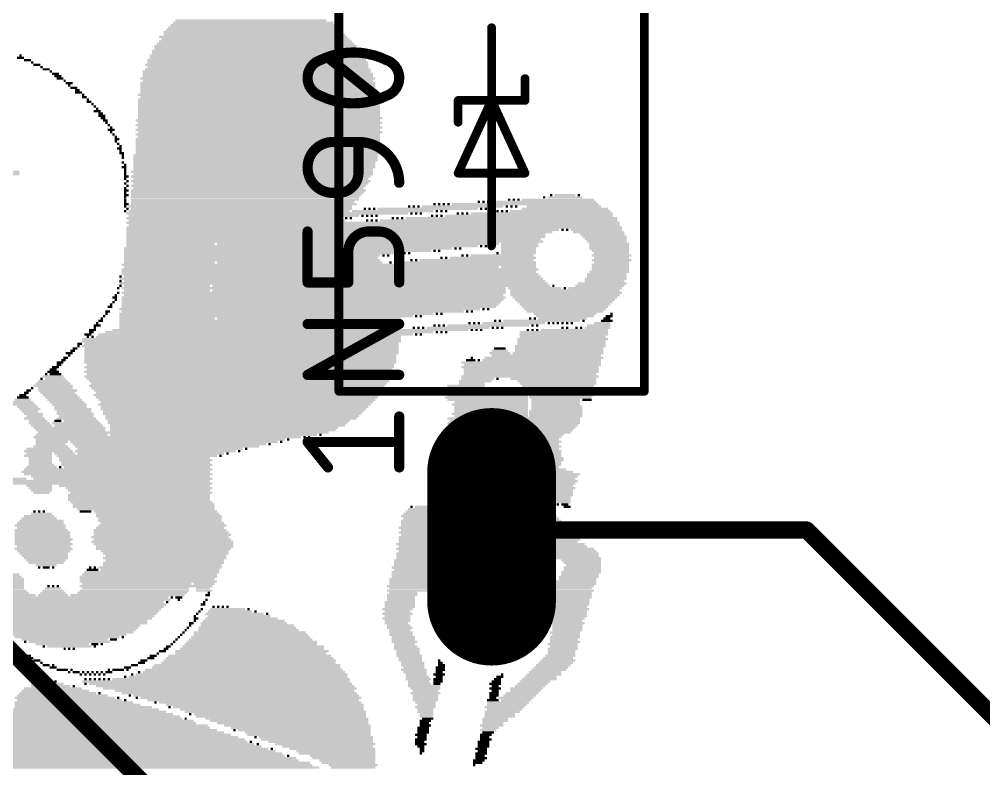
# Model space of a CAD drawing. Extents: x 38 to 139, y -3 to 81.
# Drawn here: x 55.25 to 72.1, y 48.33 to 61.42 of the extents above; entities that cross this region are included whole.
import ezdxf

# ---------------------------------------------------------------- set-up
doc = ezdxf.new("R2010")
doc.units = 0
for name, color, linetype in [('16', 132, 'CONTINUOUS'), ('17', 110, 'CONTINUOUS'), ('21', 253, 'CONTINUOUS'), ('23', 53, 'CONTINUOUS'), ('27', 253, 'CONTINUOUS'), ('51', 253, 'CONTINUOUS')]:
    doc.layers.add(name, color=color, linetype=linetype)

# ---------------------------------------------------------------- blocks, each defined once
blk = doc.blocks.new('RECT')
blk.add_solid([(-0.5, -0.5), (0.5, -0.5), (-0.5, 0.5), (0.5, 0.5)])
blk = doc.blocks.new('LONGP100')
at = {"const_width": 1}
blk.add_lwpolyline([(-0.5, 0), (0.5, 0)], dxfattribs=at)
at = {"const_width": 0.5}
for points in [[(-0.5, 0.25, 1), (-0.5, -0.25)], [(0.5, -0.25, 1), (0.5, 0.25)]]:
    blk.add_lwpolyline(points, format="xyb", dxfattribs=at)

msp = doc.modelspace()

# ---------------------------------------------------------------- linework, layer by layer
at = {"layer": '16', "const_width": 0.3}
for points in [[(63.62, 52.5), (63.5, 52.38)], [(69, 52.5), (63.62, 52.5)], [(73, 48.5), (69, 52.5)], [(58.5, 47), (53.12, 52.38)]]:
    msp.add_lwpolyline(points, dxfattribs=at)
at = {"layer": '16', "const_width": 0.15}
for points in [[(63.62, 52.575, 1), (63.62, 52.425)], [(63.673, 52.447, 1), (63.567, 52.553)], [(69.053, 52.553, 1), (68.947, 52.447)], [(69, 52.425, 1), (69, 52.575)], [(63.447, 52.433, 1), (63.553, 52.327)]]:
    msp.add_lwpolyline(points, format="xyb", dxfattribs=at)
at = {"layer": '21', "const_width": 0.1524}
for points in [[(60.833, 54.92), (60.833, 65.08)], [(66.167, 65.08), (66.167, 54.92)], [(63.5, 61.27), (63.5, 60)], [(64.0842, 60.381), (64.0842, 60)], [(62.9158, 58.73), (63.5, 60)], [(63.5, 60), (62.9158, 60)], [(62.9158, 60), (62.9158, 59.619)], [(63.5, 60), (64.0842, 58.73)], [(63.5, 60), (63.5, 57.46)], [(64.0842, 60), (63.5, 60)], [(64.0842, 58.73), (62.9158, 58.73)], [(66.167, 54.92), (60.833, 54.92)]]:
    msp.add_lwpolyline(points, dxfattribs=at)
at = {"layer": '21', "const_width": 0.0762}
for points in [[(63.5381, 61.27, 1), (63.4619, 61.27)], [(64.1223, 60.381, 1), (64.0461, 60.381)], [(62.9158, 60.0381, 1), (62.9158, 59.9619)], [(62.9539, 60, 1), (62.8777, 60)], [(63.5346, 60.0159, 1), (63.4654, 59.9841)], [(63.5381, 60, 1), (63.4619, 60)], [(63.5, 60.0381, 1), (63.5, 59.9619)], [(63.4619, 60, 1), (63.5381, 60)], [(63.5346, 59.9841, 1), (63.4654, 60.0159)], [(63.5, 59.9619, 1), (63.5, 60.0381)], [(64.0461, 60, 1), (64.1223, 60)], [(64.0842, 59.9619, 1), (64.0842, 60.0381)], [(62.8777, 59.619, 1), (62.9539, 59.619)], [(62.9158, 58.7681, 1), (62.9158, 58.6919)], [(62.8812, 58.7459, 1), (62.9504, 58.7141)], [(64.0496, 58.7141, 1), (64.1188, 58.7459)], [(64.0842, 58.6919, 1), (64.0842, 58.7681)], [(63.4619, 57.46, 1), (63.5381, 57.46)], [(60.833, 54.9581, 1), (60.833, 54.8819)], [(60.7949, 54.92, 1), (60.8711, 54.92)], [(66.1289, 54.92, 1), (66.2051, 54.92)], [(66.167, 54.8819, 1), (66.167, 54.9581)]]:
    msp.add_lwpolyline(points, format="xyb", dxfattribs=at)
at = {"layer": '23'}
msp.add_point((63.5, 60), dxfattribs=at)
at = {"layer": '27'}
for points, const_width in [([(61.087, 60.8372, 0.1139), (60.5092, 60.7038)], 0.1778), ([(60.6703, 60.783, 1), (60.6147, 60.7136)], 0.0889), ([(61.6649, 60.7038, 0.1139), (61.087, 60.8372)], 0.1778), ([(61.087, 60.8816, 1), (61.087, 60.7927)], 0.0889), ([(61.087, 60.7927, 1), (61.087, 60.8816)], 0.0889), ([(60.5092, 60.7038, 0.3205), (60.2869, 60.3927)], 0.1778), ([(60.4897, 60.7438, 1), (60.5286, 60.6639)], 0.0889), ([(60.5236, 60.6618, 1), (60.4947, 60.7459)], 0.0889), ([(61.6793, 60.7459, 1), (61.6504, 60.6618)], 0.0889), ([(61.8871, 60.3927, 0.3205), (61.6649, 60.7038)], 0.1778), ([(61.6454, 60.6639, 1), (61.6843, 60.7438)], 0.0889), ([(60.2869, 60.3927, 0.3205), (60.5092, 60.0815)], 0.1778), ([(60.3313, 60.3927, 1), (60.2425, 60.3927)], 0.0889), ([(61.6649, 60.0815, 0.3205), (61.8871, 60.3927)], 0.1778), ([(61.9315, 60.3927, 1), (61.8427, 60.3927)], 0.0889), ([(60.2425, 60.3927, 1), (60.3313, 60.3927)], 0.0889), ([(61.8427, 60.3927, 1), (61.9315, 60.3927)], 0.0889), ([(60.5092, 60.0815, 0.1139), (61.087, 59.9482)], 0.1778), ([(60.5286, 60.1215, 1), (60.4897, 60.0416)], 0.0889), ([(60.4947, 60.0395, 1), (60.5236, 60.1236)], 0.0889), ([(61.087, 59.9482, 0.1139), (61.6649, 60.0815)], 0.1778), ([(61.6504, 60.1236, 1), (61.6793, 60.0395)], 0.0889), ([(61.6843, 60.0416, 1), (61.6454, 60.1215)], 0.0889), ([(61.087, 59.9926, 1), (61.087, 59.9037)], 0.0889), ([(61.087, 59.9037, 1), (61.087, 59.9926)], 0.0889), ([(61.5037, 60.0024, 1), (61.5593, 60.0718)], 0.0889), ([(60.7314, 59.2741, 1), (60.7314, 58.385)], 0.1778), ([(60.7314, 59.3185, 1), (60.7314, 59.2296)], 0.0889), ([(60.7314, 59.2296, 1), (60.7314, 59.3185)], 0.0889), ([(61.8871, 58.5629, 0.4142), (61.1759, 59.2741)], 0.1778), ([(61.1759, 59.3185, 1), (61.1759, 59.2296)], 0.0889), ([(61.2204, 59.2741, 1), (61.1315, 59.2741)], 0.0889), ([(61.1759, 59.2296, 1), (61.1759, 59.3185)], 0.0889), ([(60.8203, 58.385, 0.4142), (61.1759, 58.7407)], 0.1778), ([(61.2204, 58.7407, 1), (61.1315, 58.7407)], 0.0889), ([(61.1315, 58.7407, 1), (61.2204, 58.7407)], 0.0889), ([(60.7314, 58.4295, 1), (60.7314, 58.3406)], 0.0889), ([(60.7314, 58.3406, 1), (60.7314, 58.4295)], 0.0889), ([(60.8203, 58.4295, 1), (60.8203, 58.3406)], 0.0889), ([(60.8203, 58.3406, 1), (60.8203, 58.4295)], 0.0889), ([(61.8427, 58.5629, 1), (61.9316, 58.5629)], 0.0889), ([(60.3314, 57.7109, 1), (60.2425, 57.7109)], 0.0889), ([(61.3537, 57.7109, 0.4142), (60.9981, 57.3553)], 0.1778), ([(61.3537, 57.7554, 1), (61.3537, 57.6665)], 0.0889), ([(61.3537, 57.6665, 1), (61.3537, 57.7554)], 0.0889), ([(61.8871, 57.3553, 0.4142), (61.5315, 57.7109)], 0.1778), ([(61.5315, 57.7554, 1), (61.5315, 57.6665)], 0.0889), ([(61.5315, 57.6665, 1), (61.5315, 57.7554)], 0.0889), ([(61.0425, 57.3553, 1), (60.9537, 57.3553)], 0.0889), ([(61.9316, 57.3553, 1), (61.8427, 57.3553)], 0.0889), ([(60.9537, 57.3553, 1), (61.0425, 57.3553)], 0.0889), ([(61.8427, 57.3553, 1), (61.9316, 57.3553)], 0.0889), ([(60.2869, 56.8664, 1), (60.2869, 56.7775)], 0.0889), ([(60.2425, 56.8219, 1), (60.3314, 56.8219)], 0.0889), ([(60.9537, 56.8219, 1), (61.0425, 56.8219)], 0.0889), ([(60.9981, 56.7775, 1), (60.9981, 56.8664)], 0.0889), ([(61.8427, 56.8219, 1), (61.9316, 56.8219)], 0.0889), ([(60.2869, 56.1401, 1), (60.2869, 56.0512)], 0.0889), ([(61.9087, 56.0568, 1), (61.8655, 56.1346)], 0.0889), ([(61.8871, 56.0512, 1), (61.8871, 56.1401)], 0.0889), ([(60.2869, 55.2511, 1), (60.2869, 55.1622)], 0.0889), ([(60.2653, 55.2456, 1), (60.3085, 55.1678)], 0.0889), ([(61.8871, 55.1622, 1), (61.8871, 55.2511)], 0.0889), ([(61.9316, 54.4805, 1), (61.8427, 54.4805)], 0.0889), ([(60.3216, 54.0637, 1), (60.2522, 54.0082)], 0.0889), ([(60.2869, 54.0804, 1), (60.2869, 53.9915)], 0.0889), ([(61.8871, 53.9915, 1), (61.8871, 54.0804)], 0.0889), ([(60.6078, 53.5637, 1), (60.6772, 53.6192)], 0.0889), ([(61.8427, 53.5915, 1), (61.9316, 53.5915)], 0.0889)]:
    msp.add_lwpolyline(points, format="xyb", dxfattribs=dict(at, const_width=const_width))
at = {"layer": '27', "const_width": 0.1778}
for points in [[(61.5315, 60.0371), (60.6425, 60.7483)], [(60.7314, 59.2741), (61.1759, 59.2741)], [(61.1759, 59.2741), (61.1759, 58.7407)], [(60.8203, 58.385), (60.7314, 58.385)], [(60.2869, 56.8219), (60.2869, 57.7109)], [(61.5315, 57.7109), (61.3537, 57.7109)], [(60.9981, 57.3553), (60.9981, 56.8219)], [(61.8871, 56.8219), (61.8871, 57.3553)], [(60.9981, 56.8219), (60.2869, 56.8219)], [(60.2869, 55.2067), (61.8871, 56.0957)], [(61.8871, 56.0957), (60.2869, 56.0957)], [(61.8871, 55.2067), (60.2869, 55.2067)], [(61.8871, 53.5915), (61.8871, 54.4805)], [(60.6425, 53.5915), (60.2869, 54.036)], [(60.2869, 54.036), (61.8871, 54.036)]]:
    msp.add_lwpolyline(points, dxfattribs=at)
at = {"layer": '51', "const_width": 1.27}
msp.add_lwpolyline([(63.5, 52.38), (63.5, 53.777)], dxfattribs=at)
at = {"layer": '51', "const_width": 0.635}
for points in [[(63.8175, 53.777, 1), (63.1825, 53.777)], [(63.1825, 52.38, 1), (63.8175, 52.38)]]:
    msp.add_lwpolyline(points, format="xyb", dxfattribs=at)

# ---------------------------------------------------------------- block references
at = {"layer": '17', "xscale": 2.2479, "yscale": 2.2479, "rotation": 270}
msp.add_blockref('LONGP100', (63.5, 52.38), dxfattribs=at)
msp.add_blockref('LONGP100', (63.5, 52.38), dxfattribs=at)
at = {"layer": '21', "yscale": 0.0406}
for p, xscale in [((59.3362, 61.315), 2.8854), ((59.3362, 61.3557), 2.8042), ((59.2955, 61.3963), 2.6416), ((59.3362, 61.1931), 3.1293), ((59.3565, 61.1525), 3.1699), ((59.3362, 61.2338), 3.048), ((59.3362, 61.2744), 2.9667), ((59.3768, 60.9899), 3.4544), ((59.3362, 61.1118), 3.2918), ((59.3768, 61.0306), 3.3731), ((59.3768, 61.0712), 3.2918), ((55.2722, 60.7867), 0.0406), ((59.3971, 60.7867), 3.7389), ((59.3971, 60.868), 3.6576), ((59.3971, 60.8274), 3.6576), ((59.3768, 60.9493), 3.5357), ((59.3971, 60.9086), 3.5763), ((55.2722, 60.7461), 0.1219), ((55.3941, 60.7054), 0.1219), ((55.4754, 60.6648), 0.0406), ((55.5566, 60.6242), 0.1219), ((59.3971, 60.6242), 3.9014), ((59.3971, 60.7054), 3.8202), ((59.4174, 60.6648), 3.8608), ((59.3971, 60.7461), 3.7389), ((55.6379, 60.5835), 0.0406), ((55.7192, 60.5429), 0.1219), ((55.8005, 60.5022), 0.0406), ((55.8818, 60.4616), 0.1219), ((59.4174, 60.4616), 4.0234), ((59.3971, 60.5022), 3.9827), ((59.4174, 60.5429), 3.9421), ((59.4174, 60.5835), 3.8608), ((55.9224, 60.421), 0.1219), ((55.963, 60.3803), 0.1219), ((56.0443, 60.3397), 0.0406), ((56.1256, 60.299), 0.1219), ((59.4174, 60.3803), 4.1046), ((59.4174, 60.299), 4.1046), ((59.4174, 60.421), 4.0234), ((59.4174, 60.3397), 4.0234), ((56.1256, 60.2584), 0.0406), ((56.2069, 60.2178), 0.1219), ((56.2678, 60.1771), 0.0813), ((56.2882, 60.1365), 0.1219), ((59.4174, 60.2584), 4.1046), ((59.4174, 60.2178), 4.1046), ((59.4378, 60.1771), 4.1453), ((59.4378, 60.1365), 4.1453), ((56.3694, 60.0958), 0.0406), ((56.3898, 60.0552), 0.0813), ((56.471, 59.9739), 0.0813), ((56.4507, 60.0146), 0.0406), ((59.4174, 60.0958), 4.1859), ((59.4174, 60.0146), 4.1859), ((59.4378, 59.9739), 4.2266), ((59.4581, 60.0552), 4.1859), ((56.532, 59.9333), 0.0406), ((56.5726, 59.8926), 0.0406), ((56.6133, 59.8114), 0.1219), ((56.6133, 59.852), 0.0406), ((59.4378, 59.9333), 4.2266), ((59.4378, 59.8926), 4.2266), ((59.4378, 59.852), 4.2266), ((59.4378, 59.8114), 4.2266), ((56.6742, 59.7707), 0.0813), ((56.6946, 59.7301), 0.1219), ((56.7149, 59.6894), 0.0813), ((56.7555, 59.6488), 0.0813), ((56.7758, 59.6082), 0.0406), ((59.4174, 59.6488), 4.2672), ((59.4378, 59.7707), 4.2266), ((59.4378, 59.7301), 4.2266), ((59.4581, 59.6894), 4.2672), ((59.4581, 59.6082), 4.2672), ((56.8165, 59.5675), 0.0406), ((56.8571, 59.4862), 0.1219), ((56.8571, 59.5269), 0.0406), ((56.8571, 59.4456), 0.0406), ((59.4174, 59.5675), 4.2672), ((59.4174, 59.4862), 4.2672), ((59.4581, 59.5269), 4.2672), ((59.4581, 59.4456), 4.2672), ((56.8978, 59.405), 0.0406), ((56.9384, 59.3643), 0.0406), ((56.9587, 59.3237), 0.0813), ((56.9384, 59.283), 0.0406), ((59.4174, 59.405), 4.2672), ((59.4174, 59.3237), 4.2672), ((59.4174, 59.283), 4.2672), ((59.4378, 59.3643), 4.2266), ((56.979, 59.2424), 0.0406), ((56.9994, 59.1611), 0.0813), ((57.0197, 59.2018), 0.0406), ((57.0197, 59.1205), 0.0406), ((59.4174, 59.2424), 4.2672), ((59.4174, 59.2018), 4.2672), ((59.4174, 59.1611), 4.2672), ((59.3971, 59.1205), 4.2266), ((57.04, 59.0798), 0.0813), ((57.0603, 59.0392), 0.0406), ((57.0603, 58.9986), 0.0406), ((59.3768, 59.0392), 4.2672), ((59.3768, 58.9986), 4.2672), ((59.3768, 58.9579), 4.2672), ((59.4174, 59.0798), 4.2672), ((57.0806, 58.836), 0.0813), ((57.0603, 58.9173), 0.0406), ((57.101, 58.8766), 0.0406), ((57.101, 58.7954), 0.0406), ((59.3565, 58.9173), 4.2266), ((59.3565, 58.8766), 4.2266), ((59.3565, 58.836), 4.2266), ((59.3362, 58.7954), 4.1859), ((53.3418, 58.7547), 3.8202), ((53.3418, 58.7141), 3.8202), ((57.1213, 58.6734), 0.0813), ((57.101, 58.7547), 0.0406), ((57.101, 58.7141), 0.0406), ((57.101, 58.6328), 0.0406), ((59.3158, 58.7547), 4.2266), ((59.2955, 58.6734), 4.1859), ((59.3362, 58.7141), 4.1859), ((59.2955, 58.6328), 4.1046), ((57.1213, 58.4296), 0.0813), ((57.101, 58.5515), 0.0406), ((57.101, 58.4702), 0.0406), ((57.1416, 58.5922), 0.0406), ((57.1416, 58.5109), 0.0406), ((59.2955, 58.5922), 4.1859), ((59.2549, 58.5109), 4.1046), ((59.2549, 58.4296), 4.1046), ((59.2955, 58.5515), 4.1046), ((59.2549, 58.4702), 4.0234), ((57.1213, 58.3483), 0.0813), ((57.101, 58.389), 0.0406), ((57.101, 58.3077), 0.0406), ((57.101, 58.267), 0.0406), ((59.2142, 58.3483), 4.0234), ((59.2346, 58.389), 4.064), ((59.1939, 58.3077), 3.9827), ((59.1939, 58.267), 3.9827), ((63.8066, 58.267), 0.0406), ((63.8878, 58.267), 0.0406), ((63.9691, 58.267), 0.0406), ((64.66, 58.267), 1.2598), ((64.4162, 58.3077), 0.0406), ((64.7819, 58.3077), 0.6096), ((64.5381, 58.3483), 0.0406), ((64.7819, 58.3483), 0.3658), ((65.0258, 58.3483), 0.0406), ((57.1213, 58.1858), 0.0813), ((57.101, 58.2264), 0.0406), ((57.101, 58.1451), 0.0406), ((57.1416, 58.1045), 0.0406), ((59.1126, 58.1451), 3.9014), ((59.1533, 58.2264), 3.9014), ((59.1736, 58.1858), 3.9421), ((59.133, 58.1045), 3.8608), ((61.2869, 58.1045), 0.0406), ((61.3682, 58.1045), 0.0406), ((61.4494, 58.1045), 0.0406), ((62.3842, 58.1045), 1.7475), ((62.059, 58.1451), 0.0406), ((62.1403, 58.1451), 0.0406), ((62.2216, 58.1451), 0.0406), ((62.9938, 58.1451), 1.4224), ((62.5061, 58.1858), 0.0406), ((62.5874, 58.1858), 0.0406), ((62.6686, 58.1858), 0.0406), ((62.7499, 58.1858), 0.0406), ((64.091, 58.1858), 2.5603), ((63.2782, 58.2264), 0.0406), ((63.3189, 58.1045), 0.0406), ((63.3595, 58.2264), 0.0406), ((63.4002, 58.1045), 0.0406), ((63.4408, 58.2264), 0.0406), ((63.4814, 58.1045), 0.0406), ((63.5221, 58.2264), 0.0406), ((64.4568, 58.2264), 1.7475), ((63.7659, 58.1451), 0.0406), ((63.8472, 58.1451), 0.0406), ((63.9285, 58.1451), 0.0406), ((64.7819, 58.1045), 1.5037), ((64.7616, 58.1451), 1.3005), ((57.101, 58.0638), 0.0406), ((59.58, 58.0232), 4.9174), ((59.011, 57.9419), 3.7795), ((59.0923, 58.0638), 3.8608), ((59.1736, 57.9826), 4.0234), ((60.9618, 57.9419), 0.0406), ((61.043, 57.9419), 0.0406), ((61.7746, 58.0638), 1.4224), ((61.2462, 57.9826), 0.0406), ((61.3275, 57.9826), 0.0406), ((61.4088, 57.9826), 0.0406), ((61.4901, 57.9826), 0.0406), ((61.7746, 57.9419), 0.0406), ((61.8558, 57.9419), 0.0406), ((61.9371, 57.9419), 0.0406), ((63.8472, 57.9419), 3.6982), ((62.0997, 58.0232), 0.0406), ((62.181, 58.0232), 0.0406), ((62.2622, 58.0232), 0.0406), ((62.4654, 57.9826), 0.0406), ((62.5467, 58.0638), 0.0406), ((62.5467, 57.9826), 0.0406), ((62.628, 58.0638), 0.0406), ((62.628, 57.9826), 0.0406), ((64.152, 57.9826), 2.9261), ((62.7093, 58.0638), 0.0406), ((62.9125, 58.0232), 0.0406), ((62.9938, 58.0232), 0.0406), ((63.075, 58.0232), 0.0406), ((64.3755, 58.0232), 2.479), ((63.6034, 58.0638), 0.0406), ((63.6846, 58.0638), 0.0406), ((63.7659, 58.0638), 0.0406), ((64.7006, 58.0638), 1.7475), ((61.4291, 57.8606), 8.6157), ((61.4494, 57.7794), 8.6563), ((59.0517, 57.9013), 3.7795), ((61.4494, 57.82), 8.575), ((61.3275, 57.9013), 0.0406), ((61.4088, 57.9013), 0.0406), ((61.4901, 57.9013), 0.0406), ((63.6237, 57.9013), 4.1453), ((60.8398, 57.6981), 7.4371), ((60.9008, 57.7387), 7.559), ((60.7789, 57.6574), 7.3152), ((60.7789, 57.6168), 7.3152), ((64.7413, 57.7387), 0.0406), ((64.8226, 57.7387), 0.0406), ((65.3306, 57.7387), 0.8941), ((65.3712, 57.6981), 0.8941), ((65.4322, 57.6574), 0.7722), ((65.4728, 57.6168), 0.7722), ((60.7382, 57.5762), 7.2339), ((57.8934, 57.4949), 1.5443), ((60.7586, 57.5355), 7.2746), ((60.1896, 57.4542), 6.1366), ((61.165, 57.4949), 4.9174), ((63.3189, 57.4542), 0.0406), ((63.4002, 57.4542), 0.0406), ((63.9894, 57.4949), 0.6502), ((63.9894, 57.4542), 0.6502), ((65.4931, 57.5762), 0.7315), ((65.5134, 57.5355), 0.6909), ((65.5541, 57.4949), 0.6909), ((65.5541, 57.4542), 0.6909), ((59.4987, 57.3323), 4.8362), ((59.3158, 57.2917), 4.4704), ((59.2955, 57.251), 4.4298), ((59.9458, 57.4136), 5.7302), ((59.7629, 57.373), 5.3645), ((61.612, 57.2917), 0.0406), ((61.6933, 57.2917), 0.0406), ((61.9778, 57.3323), 0.0406), ((62.059, 57.3323), 0.0406), ((62.5061, 57.373), 0.0406), ((62.5874, 57.373), 0.0406), ((62.628, 57.251), 0.0406), ((62.7093, 57.251), 0.0406), ((63.5221, 57.251), 1.5037), ((62.8718, 57.4136), 0.0406), ((62.9531, 57.4136), 0.0406), ((62.9938, 57.2917), 0.0406), ((63.075, 57.2917), 0.0406), ((63.6846, 57.2917), 1.0973), ((63.6034, 57.3323), 0.0406), ((63.9691, 57.4136), 0.6096), ((63.9691, 57.373), 0.6096), ((63.9691, 57.3323), 0.6096), ((65.5541, 57.4136), 0.6909), ((65.5744, 57.373), 0.6502), ((65.5947, 57.2917), 0.6909), ((65.5947, 57.3323), 0.6096), ((65.5947, 57.251), 0.6096), ((60.657, 57.1291), 7.2339), ((59.3158, 57.2104), 4.4704), ((57.8731, 57.1698), 1.585), ((60.3522, 57.0885), 6.543), ((60.149, 57.1698), 2.8854), ((61.7339, 57.1698), 0.0406), ((61.8152, 57.1698), 0.0406), ((63.075, 57.1698), 2.3978), ((62.0997, 57.2104), 0.0406), ((62.181, 57.2104), 0.0406), ((63.2376, 57.2104), 1.9914), ((63.9691, 57.0885), 0.6096), ((65.5947, 57.2104), 0.6909), ((65.5744, 57.1291), 0.6502), ((65.5744, 57.0885), 0.6502), ((65.5947, 57.1698), 0.6096), ((57.0197, 56.9259), 0.0406), ((60.6773, 57.0478), 7.2746), ((60.657, 57.0072), 7.2339), ((60.6773, 56.9666), 7.2746), ((60.7179, 56.9259), 7.2746), ((65.5134, 56.9666), 0.6909), ((65.5134, 56.9259), 0.6909), ((65.5541, 57.0072), 0.6909), ((65.5744, 57.0478), 0.6502), ((60.6976, 56.8853), 7.3965), ((60.7382, 56.804), 7.4778), ((57.0197, 56.8446), 0.0406), ((57.0197, 56.7634), 0.0406), ((60.7586, 56.8446), 7.3558), ((57.8325, 56.7634), 1.5037), ((61.5714, 56.7634), 5.8928), ((64.5787, 56.7634), 0.0406), ((65.3915, 56.7634), 0.8534), ((65.4322, 56.804), 0.8534), ((65.4931, 56.8853), 0.7315), ((65.4728, 56.8446), 0.6909), ((56.9384, 56.6008), 0.0406), ((56.979, 56.7227), 0.0406), ((56.979, 56.6414), 0.0406), ((60.3928, 56.7227), 6.7056), ((60.3928, 56.6414), 6.7056), ((60.3928, 56.6008), 6.6243), ((57.8325, 56.6821), 1.5037), ((61.1853, 56.6821), 5.1206), ((64.2536, 56.7227), 0.9347), ((64.7819, 56.6821), 1.9101), ((64.7819, 56.6008), 1.9101), ((64.8022, 56.6414), 1.9507), ((64.7819, 56.7227), 0.0406), ((65.3102, 56.7227), 0.9347), ((56.8571, 56.4382), 0.0406), ((56.9181, 56.5602), 0.0813), ((56.8978, 56.4789), 0.0406), ((56.9384, 56.5195), 0.0406), ((60.3928, 56.5602), 6.7056), ((60.3725, 56.5195), 6.665), ((60.3318, 56.4382), 6.5837), ((60.3522, 56.4789), 6.6243), ((64.7819, 56.5602), 1.8288), ((64.7819, 56.5195), 1.7475), ((64.7819, 56.4789), 1.6662), ((64.7819, 56.4382), 1.585), ((56.7962, 56.3163), 0.0813), ((56.7758, 56.2757), 0.0406), ((56.8368, 56.3976), 0.0813), ((60.149, 56.357), 6.2992), ((59.7426, 56.2757), 5.4864), ((60.3115, 56.3976), 6.543), ((60.027, 56.3163), 5.9741), ((62.5467, 56.2757), 0.0406), ((62.628, 56.2757), 0.0406), ((63.075, 56.3163), 0.0406), ((63.1563, 56.3163), 0.0406), ((63.3595, 56.357), 0.0406), ((63.4408, 56.357), 0.0406), ((64.7819, 56.3976), 1.5037), ((64.7819, 56.357), 1.4224), ((64.7819, 56.3163), 1.3411), ((64.7819, 56.2757), 1.0973), ((65.5947, 56.2757), 0.0406), ((56.6133, 56.0725), 0.1219), ((56.6133, 56.1131), 0.0406), ((56.6742, 56.1538), 0.0813), ((56.6946, 56.1944), 0.0406), ((56.7352, 56.235), 0.0406), ((59.5597, 56.235), 5.1206), ((57.8325, 56.1944), 1.6662), ((59.4581, 56.1538), 4.9174), ((59.4581, 56.1131), 4.9174), ((59.4581, 56.0725), 4.9174), ((60.3115, 56.1944), 3.2106), ((62.181, 56.235), 0.0406), ((62.2622, 56.235), 0.0406), ((62.5061, 56.0725), 0.0406), ((62.5874, 56.0725), 0.0406), ((62.6686, 56.0725), 0.0406), ((63.4408, 56.0725), 1.4224), ((63.1157, 56.1131), 0.0406), ((63.197, 56.1131), 0.0406), ((63.2782, 56.1131), 0.0406), ((63.8878, 56.1131), 1.0973), ((63.5627, 56.1538), 0.0406), ((63.644, 56.1538), 0.0406), ((64.3755, 56.1538), 1.3411), ((64.1723, 56.1944), 0.0406), ((64.213, 56.0725), 0.0406), ((64.2536, 56.1944), 0.0406), ((64.7819, 56.235), 1.016), ((64.2942, 56.0725), 0.0406), ((64.7413, 56.1944), 0.8534), ((64.4974, 56.1131), 0.0406), ((64.5787, 56.1131), 0.0406), ((64.66, 56.1131), 0.0406), ((64.7413, 56.1131), 0.0406), ((64.8226, 56.1131), 0.0406), ((64.9038, 56.1131), 0.0406), ((65.107, 56.1538), 0.0406), ((65.3712, 56.0725), 0.4064), ((65.4322, 56.1131), 0.2845), ((65.5134, 56.1538), 0.2032), ((65.5134, 56.1944), 0.1219), ((65.5541, 56.235), 0.1219), ((56.4507, 55.9099), 0.1219), ((56.532, 55.9912), 0.1219), ((56.5117, 55.9506), 0.0813), ((56.5726, 56.0318), 0.0406), ((59.3768, 55.9099), 5.4864), ((59.6206, 55.9506), 5.7302), ((59.9864, 55.9912), 6.2179), ((59.4581, 56.0318), 4.9174), ((62.1403, 56.0318), 0.0406), ((62.181, 55.9099), 0.0406), ((62.2216, 56.0318), 0.0406), ((62.2622, 55.9099), 0.0406), ((62.3029, 56.0318), 0.0406), ((62.9125, 56.0318), 1.0973), ((62.5467, 55.9506), 0.0406), ((62.628, 55.9506), 0.0406), ((62.7093, 55.9506), 0.0406), ((63.1563, 55.9912), 0.0406), ((63.2376, 55.9912), 0.0406), ((63.3189, 55.9912), 0.0406), ((63.5221, 56.0318), 0.0406), ((63.6034, 56.0318), 0.0406), ((63.6846, 56.0318), 0.0406), ((64.7616, 55.9506), 1.5443), ((64.7616, 55.9099), 1.5443), ((64.1317, 55.9912), 0.0406), ((64.213, 55.9912), 0.0406), ((64.2942, 55.9912), 0.0406), ((64.9445, 55.9912), 1.1786), ((64.7413, 56.0318), 0.0406), ((64.8226, 56.0318), 0.0406), ((64.9851, 56.0318), 0.0406), ((65.0664, 56.0318), 0.0406), ((65.3509, 56.0318), 0.447), ((56.3085, 55.7474), 0.0813), ((59.133, 55.8286), 5.5677), ((59.133, 55.788), 5.5677), ((59.133, 55.7474), 5.4864), ((56.4507, 55.8693), 0.0406), ((56.532, 55.8693), 0.0406), ((59.2549, 55.8693), 5.3238), ((64.7413, 55.8286), 1.585), ((64.721, 55.788), 1.5443), ((64.721, 55.7474), 1.5443), ((64.7413, 55.8693), 1.5037), ((56.1256, 55.5848), 0.1219), ((56.1866, 55.6254), 0.0813), ((56.2272, 55.6661), 0.0813), ((56.2882, 55.7067), 0.0406), ((59.1126, 55.7067), 5.527), ((59.133, 55.6661), 5.4864), ((59.133, 55.6254), 5.4864), ((59.133, 55.5848), 5.4864), ((63.644, 55.5848), 0.3658), ((63.644, 55.6254), 0.2845), ((63.644, 55.6661), 0.2032), ((64.66, 55.5848), 1.585), ((64.7006, 55.7067), 1.585), ((64.6803, 55.6661), 1.5443), ((64.6803, 55.6254), 1.5443), ((55.963, 55.4222), 0.1219), ((56.024, 55.4629), 0.0813), ((56.0646, 55.5035), 0.0813), ((56.1256, 55.5442), 0.0406), ((59.1126, 55.5442), 5.4458), ((59.1126, 55.5035), 5.4458), ((59.1126, 55.4629), 5.4458), ((59.1126, 55.4222), 5.4458), ((64.1926, 55.4222), 2.4384), ((63.136, 55.4629), 0.1626), ((63.1563, 55.5035), 0.0406), ((63.2782, 55.4629), 0.0406), ((64.3755, 55.4629), 2.0726), ((64.4162, 55.5035), 2.0726), ((64.4568, 55.5442), 1.9101), ((55.8411, 55.2597), 0.2032), ((55.8411, 55.3003), 0.1219), ((55.8818, 55.341), 0.1219), ((55.9427, 55.3816), 0.0813), ((59.0923, 55.341), 5.4051), ((59.0923, 55.2597), 5.4051), ((59.1126, 55.3816), 5.3645), ((59.0923, 55.3003), 5.3238), ((64.1723, 55.341), 2.3978), ((64.1926, 55.3003), 2.3571), ((64.1926, 55.2597), 2.3571), ((64.213, 55.3816), 2.3978), ((55.8411, 55.0971), 0.5283), ((55.6379, 55.1378), 0.0406), ((55.8411, 55.1784), 0.3658), ((55.7192, 55.219), 0.0406), ((55.8818, 55.1378), 0.3658), ((55.8818, 55.219), 0.2032), ((59.0517, 55.1784), 5.3238), ((59.0923, 55.219), 5.3238), ((59.0517, 55.1378), 5.2426), ((59.0923, 55.0971), 5.2426), ((63.2173, 55.0971), 0.569), ((64.1723, 55.1784), 2.3978), ((63.2579, 55.1378), 0.569), ((64.1723, 55.219), 2.3165), ((63.6034, 55.1378), 0.0406), ((64.5787, 55.1378), 1.5037), ((64.6397, 55.0971), 1.3818), ((55.3738, 54.8939), 0.0813), ((55.4144, 54.9346), 0.0813), ((55.4754, 54.9752), 0.0406), ((55.8411, 55.0158), 0.6909), ((55.8411, 55.0565), 0.6096), ((55.8818, 54.9752), 0.6096), ((55.9224, 54.9346), 0.6909), ((55.9224, 54.8939), 0.6096), ((59.0517, 55.0158), 5.1613), ((59.0923, 55.0565), 5.1613), ((59.0517, 54.9752), 5.08), ((59.0923, 54.9346), 5.08), ((59.072, 54.8939), 4.9581), ((62.9938, 54.8939), 0.6096), ((63.0547, 55.0158), 0.6502), ((63.0344, 54.9346), 0.6096), ((63.0547, 54.9752), 0.569), ((63.1563, 55.0565), 0.447), ((64.66, 55.0565), 1.3411), ((64.66, 55.0158), 1.2598), ((64.6803, 54.9752), 1.2192), ((64.7006, 54.9346), 1.1786), ((64.7006, 54.8939), 1.0973), ((55.3128, 54.7314), 0.3658), ((55.3128, 54.772), 0.2845), ((55.3128, 54.8126), 0.2032), ((55.3128, 54.8533), 0.1219), ((55.963, 54.8533), 0.6096), ((56.0037, 54.8126), 0.6096), ((56.0443, 54.772), 0.6096), ((56.085, 54.7314), 0.6096), ((59.0517, 54.8533), 4.9987), ((59.0517, 54.8126), 4.9174), ((59.0517, 54.772), 4.8362), ((59.0517, 54.7314), 4.7549), ((62.9734, 54.8126), 0.569), ((62.9938, 54.8533), 0.5283), ((62.9938, 54.772), 0.5283), ((63.0344, 54.7314), 0.3658), ((64.7006, 54.8126), 1.0973), ((64.721, 54.8533), 1.1379), ((64.6194, 54.772), 0.8534), ((64.6194, 54.7314), 0.8534), ((65.168, 54.772), 0.1626), ((55.3128, 54.6907), 0.447), ((55.3941, 54.6501), 0.3658), ((55.4347, 54.6094), 0.3658), ((55.4347, 54.5688), 0.2845), ((56.1256, 54.6907), 0.6096), ((56.1459, 54.6501), 0.569), ((56.1866, 54.6094), 0.6502), ((56.2069, 54.5688), 0.6096), ((59.011, 54.6907), 4.7549), ((59.011, 54.6501), 4.6736), ((58.9907, 54.6094), 4.633), ((58.9907, 54.5688), 4.5517), ((63.0344, 54.6907), 0.447), ((63.0344, 54.6501), 0.3658), ((63.0547, 54.6094), 0.4064), ((63.0344, 54.5688), 0.3658), ((64.6194, 54.5688), 0.9347), ((64.6194, 54.6907), 0.8534), ((64.6397, 54.6501), 0.8941), ((64.6397, 54.6094), 0.8941), ((55.4957, 54.5282), 0.3251), ((55.516, 54.4469), 0.3658), ((55.516, 54.4875), 0.2845), ((55.577, 54.4062), 0.3251), ((55.9224, 54.4062), 0.1219), ((56.2272, 54.5282), 0.6502), ((56.2475, 54.4469), 0.6909), ((56.2475, 54.4875), 0.6096), ((56.3288, 54.4062), 0.6096), ((58.9704, 54.5282), 4.511), ((58.9704, 54.4875), 4.4298), ((58.9501, 54.4469), 4.3891), ((58.9094, 54.4062), 4.2266), ((63.0141, 54.4469), 0.569), ((63.0344, 54.4062), 0.5283), ((63.0344, 54.5282), 0.447), ((63.075, 54.4875), 0.447), ((64.5787, 54.4469), 0.9347), ((64.5787, 54.4062), 0.9347), ((64.6194, 54.5282), 0.9347), ((64.6194, 54.4875), 0.9347), ((55.5973, 54.3656), 0.3658), ((55.6379, 54.325), 0.3658), ((56.1256, 54.2843), 1.2598), ((56.1459, 54.2437), 1.2192), ((56.2475, 54.3656), 0.8534), ((56.2882, 54.325), 0.8534), ((58.8891, 54.3656), 4.1859), ((58.8891, 54.325), 4.1046), ((58.8078, 54.2437), 3.9421), ((58.8282, 54.2843), 3.9827), ((63.0344, 54.3656), 0.6096), ((63.075, 54.325), 0.6096), ((63.1563, 54.2437), 0.7722), ((63.0954, 54.2843), 0.6502), ((64.4162, 54.2437), 1.016), ((64.4568, 54.2843), 1.016), ((64.5178, 54.325), 0.9754), ((64.5584, 54.3656), 0.9754), ((57.8325, 54.1218), 4.6736), ((56.1662, 54.1624), 1.2598), ((57.7106, 54.0811), 4.3485), ((58.117, 54.203), 5.08), ((58.6453, 54.1624), 3.617), ((59.9458, 54.0811), 0.0406), ((60.2302, 54.1218), 0.0406), ((60.3115, 54.1218), 0.0406), ((60.5147, 54.1624), 0.0406), ((63.2376, 54.203), 0.8534), ((63.8878, 54.1624), 1.7475), ((63.8878, 54.1218), 1.6662), ((63.8878, 54.0811), 1.585), ((63.7253, 54.203), 0.0406), ((64.3349, 54.203), 1.0973), ((55.7598, 53.9186), 0.7722), ((55.8005, 53.9592), 0.6096), ((55.8208, 54.0405), 0.569), ((55.8005, 53.9998), 0.5283), ((57.9544, 54.0405), 3.617), ((57.8731, 53.9998), 3.3731), ((57.8325, 53.9592), 3.2106), ((57.7106, 53.9186), 2.8854), ((59.2142, 53.9186), 0.0406), ((59.6206, 53.9998), 0.0406), ((59.8238, 54.0405), 0.0406), ((63.8472, 53.9186), 1.6662), ((63.8878, 54.0405), 1.6662), ((63.8675, 53.9998), 1.6256), ((63.8878, 53.9592), 1.6662), ((55.7598, 53.8779), 0.8534), ((55.577, 53.7966), 0.4877), ((55.5973, 53.8373), 0.447), ((55.6176, 53.756), 0.4064), ((55.6176, 53.7154), 0.4064), ((56.0443, 53.8373), 0.3658), ((57.3042, 53.7966), 2.8042), ((57.2635, 53.756), 2.6416), ((57.2838, 53.7154), 2.6822), ((57.6293, 53.8779), 2.8042), ((57.548, 53.8373), 2.5603), ((58.7672, 53.7966), 0.0406), ((58.8891, 53.8373), 0.0406), ((59.0923, 53.8779), 0.0406), ((63.8472, 53.7966), 1.7475), ((63.8675, 53.7154), 1.7882), ((63.8675, 53.8779), 1.7069), ((63.8675, 53.8373), 1.7069), ((63.8878, 53.756), 1.7475), ((56.979, 53.5528), 3.2918), ((55.6379, 53.5934), 0.5283), ((55.6176, 53.6747), 0.4064), ((55.6379, 53.6341), 0.447), ((55.963, 53.5934), 0.0406), ((57.2838, 53.6747), 2.601), ((57.3042, 53.6341), 2.6416), ((57.3042, 53.5934), 2.5603), ((63.8675, 53.5528), 1.8694), ((63.8066, 53.5934), 1.7475), ((63.8472, 53.6747), 1.7475), ((63.8472, 53.6341), 1.7475), ((55.1096, 53.3902), 0.5283), ((56.9384, 53.5122), 3.2918), ((56.979, 53.4715), 3.2918), ((57.0197, 53.4309), 3.1293), ((57.0603, 53.3902), 3.1293), ((63.9691, 53.4715), 2.1539), ((63.9285, 53.5122), 1.9914), ((64.0098, 53.4309), 1.9914), ((64.0504, 53.3902), 1.8288), ((56.7352, 53.3496), 3.6982), ((56.7758, 53.309), 3.6982), ((55.5973, 53.2683), 0.447), ((55.6176, 53.2277), 0.4064), ((57.2635, 53.2683), 2.6416), ((57.3448, 53.2277), 2.5603), ((64.1723, 53.3496), 1.6662), ((64.1723, 53.2277), 1.585), ((63.4002, 53.309), 0.0406), ((64.213, 53.309), 1.5037), ((64.213, 53.2683), 1.4224), ((55.6379, 53.187), 0.3658), ((55.6379, 53.1464), 0.2845), ((57.3448, 53.187), 2.479), ((57.3448, 53.1058), 2.479), ((57.3448, 53.0651), 2.479), ((57.3854, 53.1464), 2.479), ((62.8312, 53.0651), 0.0406), ((63.8878, 53.0651), 1.9914), ((63.9691, 53.1058), 1.9101), ((64.0301, 53.1464), 1.7882), ((64.091, 53.187), 1.6662), ((57.3448, 53.0245), 2.479), ((57.3854, 52.9838), 2.479), ((57.4261, 52.9432), 2.479), ((57.4261, 52.9026), 2.479), ((62.0997, 52.9026), 0.0406), ((63.3189, 52.9026), 2.3165), ((63.4814, 52.9432), 1.9101), ((62.5874, 52.9838), 0.0406), ((63.5221, 52.9838), 1.7475), ((63.5627, 53.0245), 1.585), ((64.6397, 53.0245), 0.4877), ((64.7006, 52.9838), 0.3658), ((64.66, 52.9432), 0.0406), ((64.7819, 52.9432), 0.1219), ((64.8226, 52.9026), 0.1219), ((55.5973, 52.6994), 0.6096), ((55.5973, 52.74), 0.5283), ((55.6379, 52.7806), 0.3658), ((55.516, 52.8213), 0.0406), ((55.5973, 52.8213), 0.0406), ((55.6786, 52.8213), 0.0406), ((57.4667, 52.8619), 2.3978), ((56.4101, 52.8213), 0.2032), ((57.6293, 52.8213), 2.1539), ((57.6902, 52.74), 2.1946), ((57.6699, 52.7806), 2.1539), ((57.7106, 52.6994), 2.1539), ((63.2782, 52.74), 2.7229), ((63.2782, 52.7806), 2.6416), ((63.3189, 52.6994), 2.7229), ((63.2782, 52.8213), 2.5603), ((63.2782, 52.8619), 2.479), ((55.6176, 52.5774), 0.8941), ((55.6176, 52.6181), 0.8128), ((55.6379, 52.5368), 0.8534), ((55.6379, 52.6587), 0.7722), ((57.7106, 52.5368), 2.2352), ((57.7512, 52.5774), 2.2352), ((57.7106, 52.6587), 2.1539), ((57.7512, 52.6181), 2.1539), ((62.3842, 52.5368), 1.016), ((63.3189, 52.6587), 2.8042), ((62.6483, 52.6181), 1.463), ((62.5467, 52.5774), 1.2598), ((62.9531, 52.5368), 0.0406), ((63.2376, 52.5774), 0.0406), ((63.4408, 52.6181), 0.0406), ((64.1317, 52.6181), 1.1786), ((64.1723, 52.5774), 1.2598), ((64.1723, 52.5368), 1.2598), ((55.6379, 52.4962), 0.9347), ((55.6582, 52.4555), 0.9754), ((55.6582, 52.4149), 0.9754), ((55.6582, 52.3742), 0.9754), ((57.7106, 52.3742), 2.3978), ((57.7106, 52.4962), 2.3165), ((57.7309, 52.4555), 2.3571), ((57.7512, 52.4149), 2.3978), ((62.181, 52.4555), 0.6096), ((62.181, 52.3742), 0.6096), ((62.3029, 52.4962), 0.7722), ((62.2013, 52.4149), 0.569), ((62.7499, 52.4962), 0.0406), ((62.8312, 52.4962), 0.0406), ((63.7659, 52.4962), 0.447), ((63.7456, 52.4555), 0.4064), ((63.7253, 52.4149), 0.3658), ((63.705, 52.3742), 0.3251), ((64.4568, 52.4962), 0.8534), ((64.4974, 52.4555), 0.8534), ((64.5381, 52.4149), 0.8534), ((64.5584, 52.3742), 0.8128), ((55.6582, 52.293), 0.9754), ((55.6786, 52.3336), 1.016), ((55.6786, 52.2523), 1.016), ((55.6786, 52.2117), 0.9347), ((57.7512, 52.293), 2.479), ((57.7512, 52.3336), 2.3978), ((57.7715, 52.2523), 2.4384), ((57.7918, 52.2117), 2.3978), ((62.1606, 52.2523), 0.6502), ((62.181, 52.3336), 0.6096), ((62.181, 52.293), 0.6096), ((62.181, 52.2117), 0.6096), ((63.7253, 52.3336), 0.3658), ((63.6846, 52.2523), 0.2845), ((63.6846, 52.2117), 0.2032), ((63.7253, 52.293), 0.2845), ((64.6194, 52.3336), 0.8534), ((64.6397, 52.293), 0.7315), ((64.721, 52.2523), 0.8128), ((64.7819, 52.2117), 0.7722), ((55.6786, 52.171), 1.016), ((55.6786, 52.1304), 0.9347), ((55.6786, 52.0898), 0.8534), ((55.6989, 52.0491), 0.8128), ((57.7715, 52.171), 2.3571), ((57.7918, 52.1304), 2.2352), ((57.8122, 52.0898), 2.1946), ((57.8122, 52.0491), 2.1133), ((62.1606, 52.171), 0.6502), ((62.2622, 52.0898), 0.8534), ((62.3232, 52.0491), 0.9754), ((62.181, 52.1304), 0.6096), ((62.8718, 52.0491), 0.0406), ((63.644, 52.171), 0.2032), ((63.6237, 52.0898), 0.1626), ((63.644, 52.1304), 0.1219), ((63.644, 52.0491), 0.1219), ((64.8632, 52.171), 0.8534), ((64.9038, 52.1304), 0.8534), ((64.9445, 52.0898), 0.8534), ((64.9851, 52.0491), 0.7722), ((55.7192, 52.0085), 0.7722), ((55.7192, 51.9678), 0.6909), ((55.7192, 51.9272), 0.6096), ((55.7192, 51.8866), 0.3658), ((57.7918, 52.0085), 2.1539), ((57.7715, 51.9272), 2.1133), ((57.7512, 51.8866), 2.0726), ((57.7918, 51.9678), 2.0726), ((62.5061, 51.9678), 1.4224), ((62.6077, 51.9272), 1.6256), ((62.7093, 51.8866), 1.8288), ((62.4654, 52.0085), 1.2598), ((63.5627, 51.9272), 0.0406), ((63.6034, 52.0085), 0.1219), ((63.6034, 51.9678), 0.0406), ((65.0054, 52.0085), 0.8128), ((65.0664, 51.9678), 0.6909), ((65.0867, 51.9272), 0.6502), ((65.107, 51.8866), 0.6096), ((54.6626, 51.724), 1.1786), ((55.5973, 51.8459), 0.0406), ((55.7192, 51.8459), 0.1219), ((55.8411, 51.8459), 0.0406), ((57.5277, 51.724), 2.3571), ((57.5683, 51.7646), 2.3571), ((56.532, 51.8053), 0.2032), ((56.4914, 51.8459), 0.0406), ((56.5726, 51.8459), 0.0406), ((57.7106, 51.8459), 2.1539), ((57.7106, 51.8053), 2.0726), ((62.7499, 51.8459), 1.9914), ((62.9125, 51.7646), 2.3165), ((62.9734, 51.724), 2.4384), ((62.8312, 51.8053), 2.0726), ((63.8066, 51.8459), 0.0406), ((65.0664, 51.7646), 0.6909), ((65.0461, 51.724), 0.6502), ((65.0867, 51.8459), 0.6502), ((65.0867, 51.8053), 0.6502), ((54.7032, 51.6834), 1.1786), ((54.7845, 51.6427), 1.0973), ((54.7845, 51.6021), 1.0973), ((54.8251, 51.5614), 1.016), ((54.8454, 51.5208), 0.9754), ((55.7598, 51.5208), 0.0406), ((55.8411, 51.5208), 0.0406), ((55.9224, 51.5208), 0.0406), ((57.5074, 51.6834), 2.3978), ((57.487, 51.6427), 2.3571), ((57.5074, 51.6021), 2.3978), ((57.4667, 51.5208), 2.3165), ((57.3042, 51.5614), 1.9101), ((58.4827, 51.5614), 0.3658), ((63.4814, 51.5208), 3.617), ((63.1157, 51.6427), 2.8042), ((63.5221, 51.6021), 3.617), ((63.5221, 51.5614), 3.617), ((63.075, 51.6834), 2.6416), ((65.0054, 51.6427), 0.6502), ((65.0258, 51.6834), 0.6909), ((54.8658, 51.4802), 0.9347), ((54.9064, 51.4395), 0.9347), ((54.947, 51.3989), 0.9347), ((55.0283, 51.3582), 1.016), ((55.8411, 51.3582), 0.5283), ((55.8411, 51.3989), 0.447), ((55.8411, 51.4395), 0.3658), ((55.8411, 51.4802), 0.2845), ((57.1416, 51.3582), 1.9914), ((57.2229, 51.3989), 1.9101), ((57.2635, 51.4395), 1.9101), ((57.2838, 51.4802), 1.8694), ((58.4624, 51.4802), 0.2438), ((58.4827, 51.4395), 0.2845), ((58.5437, 51.3582), 0.0813), ((58.564, 51.3989), 0.0406), ((62.3029, 51.4395), 1.2598), ((61.9371, 51.3582), 0.5283), ((63.4814, 51.4802), 3.5357), ((61.9574, 51.3989), 0.4877), ((62.9938, 51.4395), 0.0406), ((63.075, 51.4395), 0.0406), ((63.1563, 51.4395), 0.0406), ((63.2376, 51.4395), 0.0406), ((63.3189, 51.4395), 0.0406), ((63.4002, 51.4395), 0.0406), ((64.3755, 51.4395), 1.8288), ((64.4162, 51.3989), 1.6662), ((64.4365, 51.3582), 1.6256), ((56.2069, 51.3176), 3.2918), ((56.2475, 51.277), 3.2918), ((56.2069, 51.1957), 3.2106), ((56.2069, 51.2363), 3.1293), ((57.8325, 51.2363), 0.0406), ((57.9138, 51.3176), 0.0406), ((58.0357, 51.3176), 0.1219), ((58.0357, 51.277), 0.0406), ((58.4624, 51.1957), 0.0813), ((58.4827, 51.2363), 0.0406), ((58.5234, 51.277), 0.0406), ((61.8965, 51.2363), 0.5283), ((61.8965, 51.1957), 0.5283), ((61.9168, 51.3176), 0.4877), ((61.9168, 51.277), 0.4877), ((64.4974, 51.3176), 1.5037), ((64.4974, 51.277), 1.4224), ((64.5178, 51.2363), 1.3818), ((64.5584, 51.1957), 1.3005), ((56.2069, 51.155), 3.1293), ((56.2069, 51.1144), 3.048), ((56.1866, 51.0738), 3.0074), ((56.1662, 51.0331), 2.9667), ((58.3608, 51.0331), 0.0406), ((58.4014, 51.0738), 0.0406), ((58.4421, 51.1144), 0.0406), ((59.011, 51.0331), 1.016), ((58.9298, 51.0738), 0.7722), ((58.8891, 51.1144), 0.6096), ((58.6453, 51.155), 0.0406), ((58.7266, 51.155), 0.0406), ((58.8078, 51.155), 0.0406), ((58.8891, 51.155), 0.0406), ((59.2549, 51.1144), 0.0406), ((59.3768, 51.0738), 0.0406), ((59.58, 51.0331), 0.0406), ((61.8558, 51.1144), 0.5283), ((61.8558, 51.0331), 0.5283), ((61.8558, 51.0738), 0.447), ((61.8965, 51.155), 0.5283), ((64.5787, 51.155), 1.1786), ((64.6194, 51.1144), 1.1786), ((64.66, 51.0738), 1.016), ((64.6803, 51.0331), 0.9754), ((56.1662, 50.9925), 2.8854), ((56.1662, 50.9518), 2.8042), ((56.1459, 50.9112), 2.6822), ((56.1459, 50.8706), 2.6822), ((58.2592, 50.8706), 0.0813), ((58.3405, 50.9518), 0.0813), ((58.3202, 50.9925), 0.0406), ((58.3202, 50.9112), 0.0406), ((59.1736, 50.8706), 1.5037), ((59.1736, 50.9112), 1.4224), ((59.133, 50.9518), 1.2598), ((59.0923, 50.9925), 1.0973), ((61.8355, 50.9518), 0.4877), ((61.8558, 50.9925), 0.447), ((61.8558, 50.9112), 0.447), ((61.8355, 50.8706), 0.4064), ((64.7413, 50.9925), 0.8534), ((64.7413, 50.9518), 0.7722), ((64.7819, 50.9112), 0.6096), ((64.8226, 50.8706), 0.6096), ((56.1256, 50.8299), 2.479), ((56.1256, 50.7893), 2.3978), ((56.1256, 50.7486), 2.3165), ((56.1053, 50.708), 2.2758), ((58.117, 50.708), 0.0406), ((58.1576, 50.7486), 0.0406), ((58.1982, 50.7893), 0.0406), ((58.2389, 50.8299), 0.0406), ((59.2752, 50.708), 1.9507), ((59.2346, 50.7893), 1.7069), ((59.2549, 50.7486), 1.7475), ((59.2346, 50.8299), 1.6256), ((61.8762, 50.8299), 0.4064), ((61.8965, 50.7893), 0.447), ((61.8965, 50.7486), 0.3658), ((61.9168, 50.708), 0.4064), ((64.7819, 50.708), 0.5283), ((64.8226, 50.8299), 0.5283), ((64.8226, 50.7893), 0.5283), ((64.8226, 50.7486), 0.5283), ((56.1256, 50.6674), 1.9914), ((56.085, 50.6267), 1.8288), ((56.0443, 50.5861), 1.5037), ((55.3534, 50.5454), 0.0406), ((56.1256, 50.5454), 1.4224), ((56.8978, 50.5861), 0.1219), ((57.0603, 50.6267), 0.0406), ((57.9544, 50.5454), 0.0406), ((57.995, 50.5861), 0.0406), ((58.0357, 50.6267), 0.0406), ((58.0763, 50.6674), 0.0406), ((59.3158, 50.5454), 2.2758), ((59.2955, 50.5861), 2.1539), ((59.2955, 50.6267), 2.0726), ((59.2955, 50.6674), 1.9914), ((61.9168, 50.6674), 0.4064), ((61.9574, 50.6267), 0.4064), ((61.9574, 50.5861), 0.4064), ((61.9778, 50.5454), 0.447), ((64.7819, 50.6267), 0.5283), ((64.7819, 50.5454), 0.5283), ((64.7616, 50.5861), 0.4877), ((64.8022, 50.6674), 0.4877), ((55.2722, 50.3829), 0.0406), ((55.3128, 50.3422), 0.0406), ((56.0037, 50.5048), 0.9347), ((55.6786, 50.4642), 0.0406), ((56.1256, 50.4642), 0.7722), ((56.0443, 50.4235), 0.0406), ((56.1256, 50.4235), 0.0406), ((56.2069, 50.4235), 0.0406), ((56.5726, 50.5048), 0.1219), ((56.5726, 50.4642), 0.0406), ((56.6946, 50.5048), 0.0406), ((57.6699, 50.3422), 0.0406), ((57.7512, 50.3829), 0.1219), ((57.8122, 50.4235), 0.0813), ((57.8528, 50.4642), 0.0813), ((57.9138, 50.5048), 0.0406), ((59.3158, 50.3829), 2.6822), ((59.2955, 50.3422), 2.6416), ((59.3158, 50.4235), 2.5197), ((59.3362, 50.4642), 2.479), ((59.2955, 50.5048), 2.3165), ((61.9778, 50.5048), 0.3658), ((61.9981, 50.4642), 0.4064), ((62.0184, 50.4235), 0.447), ((62.0387, 50.3829), 0.4064), ((62.0387, 50.3422), 0.4064), ((64.7413, 50.5048), 0.5283), ((64.7413, 50.4235), 0.5283), ((64.721, 50.3829), 0.4877), ((64.721, 50.3422), 0.4877), ((64.7616, 50.4642), 0.4877), ((55.3941, 50.3016), 0.1219), ((55.455, 50.261), 0.0813), ((55.5566, 50.2203), 0.1219), ((55.6379, 50.1797), 0.0406), ((57.3854, 50.1797), 0.1219), ((57.4261, 50.2203), 0.1219), ((57.548, 50.261), 0.1219), ((57.5886, 50.3016), 0.1219), ((59.2549, 50.1797), 3.048), ((59.2752, 50.2203), 3.0074), ((59.2752, 50.261), 2.9261), ((59.2752, 50.3016), 2.8448), ((62.059, 50.3016), 0.447), ((62.0794, 50.261), 0.4064), ((62.0794, 50.2203), 0.4064), ((62.12, 50.1797), 0.4064), ((62.5874, 50.2203), 0.0406), ((62.6077, 50.1797), 0.0813), ((64.6194, 50.1797), 0.6096), ((64.66, 50.2203), 0.6096), ((64.66, 50.261), 0.5283), ((64.7006, 50.3016), 0.5283), ((55.7192, 50.139), 0.1219), ((55.8411, 50.0984), 0.1219), ((55.8411, 50.139), 0.0406), ((56.0037, 50.0578), 0.2032), ((56.1256, 50.0171), 0.0406), ((56.1662, 50.0578), 0.0406), ((56.2475, 50.0171), 0.1219), ((56.3694, 50.0171), 0.0406), ((56.4507, 50.0171), 0.0406), ((56.532, 50.0171), 0.0406), ((56.6133, 50.0171), 0.0406), ((56.6946, 50.0171), 0.0406), ((56.8165, 50.0171), 0.1219), ((56.8165, 50.0578), 0.0406), ((56.979, 50.0578), 0.2032), ((57.1416, 50.0984), 0.1219), ((57.1416, 50.0578), 0.0406), ((57.2635, 50.139), 0.1219), ((57.3448, 50.0171), 0.0406), ((59.1736, 50.0171), 3.5357), ((59.1736, 50.0578), 3.4544), ((59.2142, 50.0984), 3.2918), ((59.2346, 50.139), 3.2512), ((62.12, 50.139), 0.4064), ((62.1403, 50.0578), 0.447), ((62.1403, 50.0984), 0.3658), ((62.1606, 50.0171), 0.4064), ((62.6077, 50.0984), 0.1626), ((62.6077, 50.0578), 0.1626), ((62.5874, 50.0171), 0.1219), ((62.628, 50.139), 0.1219), ((64.4365, 50.0171), 0.569), ((64.4974, 50.0578), 0.6096), ((64.5381, 50.0984), 0.6096), ((64.5787, 50.139), 0.6096), ((55.6786, 49.8546), 0.2845), ((55.6379, 49.8952), 0.1219), ((55.7598, 49.8952), 0.0406), ((55.8818, 49.8546), 0.0406), ((56.3288, 49.9765), 0.0406), ((58.6859, 49.8546), 4.6736), ((56.4101, 49.9765), 0.0406), ((56.4101, 49.8952), 0.0406), ((56.4914, 49.9765), 0.0406), ((56.4914, 49.8952), 0.0406), ((56.5726, 49.9765), 0.0406), ((56.5726, 49.8952), 0.0406), ((56.6539, 49.9765), 0.0406), ((56.6539, 49.8952), 0.0406), ((56.7352, 49.9765), 0.0406), ((56.7352, 49.8952), 0.0406), ((56.8165, 49.8952), 0.0406), ((58.9501, 49.8952), 4.1453), ((57.101, 49.9358), 0.0406), ((59.072, 49.9358), 3.8202), ((57.2229, 49.9765), 0.0406), ((59.133, 49.9765), 3.6982), ((62.181, 49.9765), 0.3658), ((62.2013, 49.9358), 0.4064), ((62.2216, 49.8952), 0.447), ((62.2216, 49.8546), 0.3658), ((62.567, 49.8952), 0.1626), ((62.567, 49.8546), 0.1626), ((62.5874, 49.9765), 0.2032), ((62.5874, 49.9358), 0.1219), ((63.583, 49.8546), 0.1626), ((63.6034, 49.8952), 0.1219), ((63.644, 49.9358), 0.1219), ((63.6846, 49.9765), 0.0406), ((64.2536, 49.8546), 0.5283), ((64.3349, 49.8952), 0.6096), ((64.3552, 49.9358), 0.569), ((64.4162, 49.9765), 0.6096), ((55.8818, 49.692), 1.1786), ((55.8411, 49.7326), 1.016), ((55.7395, 49.8139), 0.569), ((55.8005, 49.7733), 0.6909), ((56.2069, 49.7733), 0.0406), ((56.4101, 49.8139), 0.0406), ((58.7672, 49.8139), 4.5923), ((58.8485, 49.7733), 4.511), ((58.9298, 49.7326), 4.4298), ((59.011, 49.692), 4.1859), ((62.2419, 49.8139), 0.4064), ((62.3232, 49.7733), 0.569), ((62.3435, 49.7326), 0.5283), ((62.3435, 49.692), 0.447), ((62.5467, 49.8139), 0.1219), ((63.5627, 49.8139), 0.2032), ((63.5627, 49.7326), 0.2032), ((63.5627, 49.7733), 0.1219), ((63.5627, 49.692), 0.1219), ((64.091, 49.692), 0.5283), ((64.1114, 49.7326), 0.569), ((64.1723, 49.7733), 0.5283), ((64.213, 49.8139), 0.5283), ((56.0443, 49.5701), 1.7475), ((56.0037, 49.6107), 1.585), ((56.1256, 49.5294), 1.8288), ((55.9224, 49.6514), 1.3411), ((56.6539, 49.6514), 0.0406), ((56.979, 49.5701), 0.0406), ((59.0923, 49.6514), 4.1046), ((57.101, 49.5294), 0.0406), ((57.1822, 49.6107), 0.0406), ((59.2142, 49.6107), 3.9421), ((57.3042, 49.5701), 0.0406), ((59.2955, 49.5701), 3.8608), ((59.3362, 49.5294), 3.6982), ((62.3435, 49.6514), 0.5283), ((62.3435, 49.6107), 0.447), ((62.3435, 49.5701), 0.447), ((62.3435, 49.5294), 0.447), ((63.5221, 49.5294), 0.2032), ((63.5424, 49.6514), 0.1626), ((63.5424, 49.6107), 0.1626), ((63.5221, 49.5701), 0.1219), ((63.9285, 49.5701), 0.6096), ((63.9285, 49.5294), 0.5283), ((63.9894, 49.6107), 0.569), ((64.0301, 49.6514), 0.569), ((56.4101, 49.3669), 2.5603), ((56.2678, 49.4482), 2.1946), ((56.3694, 49.4075), 2.3978), ((56.2069, 49.4888), 2.0726), ((57.6293, 49.4888), 0.0406), ((59.4581, 49.4888), 3.5357), ((59.5394, 49.4482), 3.4544), ((57.8731, 49.4075), 0.0406), ((59.6003, 49.4075), 3.3325), ((59.6613, 49.3669), 3.2106), ((62.3435, 49.4888), 0.3658), ((62.3435, 49.4075), 0.3658), ((62.3638, 49.4482), 0.3251), ((62.3435, 49.3669), 0.2845), ((63.7253, 49.4075), 0.6909), ((63.7862, 49.4888), 0.7315), ((63.7659, 49.4482), 0.6909), ((63.7253, 49.3669), 0.6096), ((56.6742, 49.1637), 3.2512), ((56.4507, 49.3262), 2.7229), ((56.5726, 49.245), 2.9667), ((56.593, 49.2043), 3.0074), ((56.532, 49.2856), 2.8042), ((59.7222, 49.3262), 3.1699), ((58.1576, 49.2043), 0.0406), ((58.2389, 49.2856), 0.0406), ((59.8035, 49.2856), 3.0074), ((59.8238, 49.245), 2.9667), ((59.9254, 49.2043), 2.8448), ((59.9661, 49.1637), 2.7635), ((62.3435, 49.3262), 0.2845), ((62.3638, 49.2856), 0.2438), ((62.3638, 49.245), 0.2438), ((62.3435, 49.1637), 0.2032), ((62.3842, 49.2043), 0.2032), ((63.5627, 49.2043), 0.447), ((63.5627, 49.1637), 0.447), ((63.6846, 49.3262), 0.6096), ((63.644, 49.2856), 0.5283), ((63.644, 49.245), 0.5283), ((56.7758, 49.0824), 3.5357), ((56.7962, 49.0418), 3.5763), ((56.8571, 49.0011), 3.6982), ((56.6946, 49.123), 3.2918), ((60.027, 49.123), 2.6416), ((60.1083, 49.0824), 2.5603), ((60.1693, 49.0418), 2.4384), ((59.011, 49.0011), 0.0406), ((60.2302, 49.0011), 2.3165), ((62.3029, 49.0418), 0.2032), ((62.3029, 49.0011), 0.2032), ((62.3232, 49.123), 0.1626), ((62.3435, 49.0824), 0.2032), ((63.5018, 49.0824), 0.4064), ((63.4408, 49.0011), 0.2845), ((63.5221, 49.123), 0.3658), ((63.4814, 49.0418), 0.2845), ((57.0603, 48.8386), 4.2672), ((56.8978, 48.9605), 3.8608), ((56.9587, 48.9198), 3.9827), ((57.0197, 48.8792), 4.1046), ((60.2912, 48.9605), 2.1946), ((60.3115, 48.9198), 2.1539), ((59.3768, 48.8792), 0.0406), ((60.4334, 48.8792), 1.9914), ((60.4538, 48.8386), 1.9507), ((62.2622, 48.9198), 0.2032), ((62.2622, 48.8386), 0.2032), ((62.3029, 48.9605), 0.2032), ((62.2826, 48.8792), 0.1626), ((63.3798, 48.8792), 0.1626), ((63.4002, 48.9198), 0.2032), ((63.4002, 48.8386), 0.2032), ((63.4408, 48.9605), 0.2032), ((57.1822, 48.7166), 4.5923), ((57.2432, 48.676), 4.7142), ((57.0806, 48.7979), 4.3078), ((57.1416, 48.7573), 4.4298), ((59.2955, 48.7979), 0.0406), ((59.4174, 48.7573), 0.0406), ((60.5147, 48.7979), 1.8288), ((59.6613, 48.676), 0.0406), ((60.596, 48.7573), 1.7475), ((60.6366, 48.7166), 1.585), ((60.7179, 48.676), 1.5037), ((62.2419, 48.7979), 0.1626), ((62.2622, 48.7573), 0.2032), ((62.2622, 48.7166), 0.1219), ((62.2826, 48.676), 0.0813), ((63.3189, 48.676), 0.2032), ((63.3595, 48.7979), 0.2032), ((63.3595, 48.7573), 0.2032), ((63.3595, 48.7166), 0.2032), ((57.4464, 48.5134), 5.2832), ((57.3448, 48.5947), 4.9987), ((57.3651, 48.5541), 5.0394), ((57.3042, 48.6354), 4.8362), ((59.9458, 48.5541), 0.0406), ((60.7789, 48.6354), 1.3818), ((60.7992, 48.5947), 1.3411), ((60.9008, 48.5541), 1.1379), ((60.9211, 48.5134), 1.0973), ((62.2622, 48.5947), 0.0406), ((62.2826, 48.6354), 0.0813), ((63.3189, 48.5947), 0.2032), ((63.2986, 48.5541), 0.1626), ((63.3189, 48.5134), 0.2032), ((63.3392, 48.6354), 0.1626), ((57.548, 48.4322), 5.5677), ((57.6293, 48.3509), 5.7302), ((57.5886, 48.3915), 5.5677), ((57.4667, 48.4728), 5.3238), ((60.9821, 48.4728), 0.9754), ((61.0024, 48.4322), 0.9347), ((61.0837, 48.3915), 0.8534), ((61.0837, 48.3509), 0.7722), ((63.2782, 48.4728), 0.2032), ((63.2579, 48.4322), 0.1626), ((63.197, 48.3915), 0.0406)]:
    msp.add_blockref('RECT', p, dxfattribs=dict(at, xscale=xscale))
at = {"layer": '21', "xscale": 0.889, "yscale": 1.27, "rotation": 270}
msp.add_blockref('RECT', (63.5, 54.4755), dxfattribs=at)

doc.saveas('drawing.dxf')
